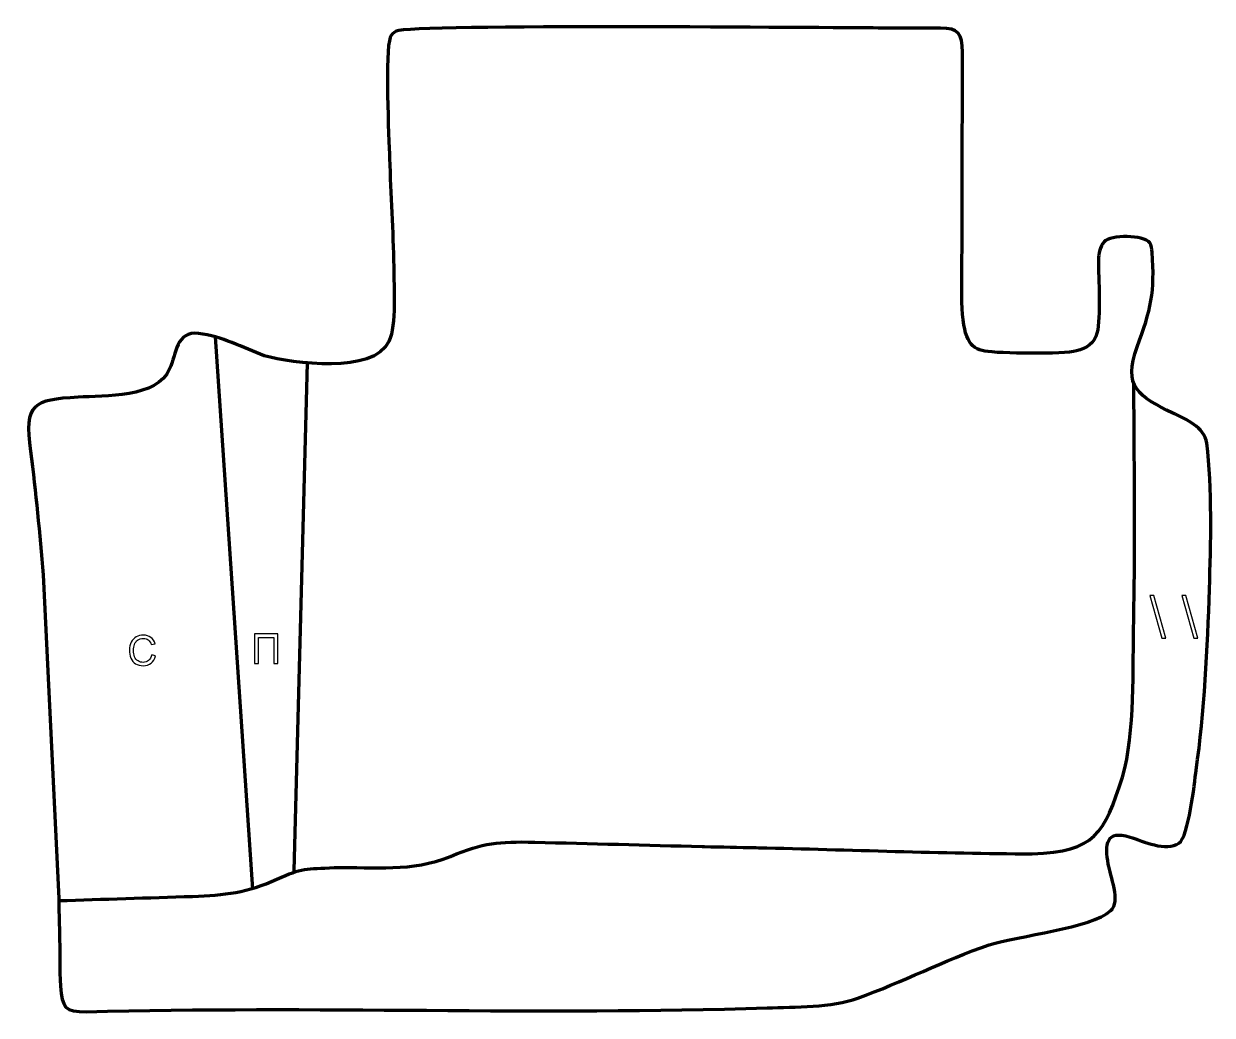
# Model space of a CAD drawing. Header units: millimetres. Extents: x -714 to 15, y 256 to 865.
import ezdxf

# ---------------------------------------------------------------- set-up
doc = ezdxf.new("R2010")
doc.units = ezdxf.units.MM
doc.header["$MEASUREMENT"] = 0
doc.layers.add('layer 2', color=7, linetype='Continuous')
doc.layers.add('layer 3', color=7, linetype='Continuous')

msp = doc.modelspace()

# ---------------------------------------------------------------- linework, layer by layer
at = {"layer": 'layer 2', "color": 142, "lineweight": 158}
for points in [[(-596.7103, 672.8245), (-596.7103, 672.8245), (-573.7274, 333.7972), (-573.7274, 333.7972)], [(-540.1451, 656.8149), (-540.1451, 656.8149), (-548.3601, 345.028), (-548.3601, 345.028)]]:
    msp.add_open_spline(points, degree=3, dxfattribs=at)
msp.add_open_spline([(-692.5969, 326.7774), (-665.2124, 327.6418), (-637.8278, 328.5026), (-610.4434, 329.3705), (-610.4434, 329.3705), (-591.0098, 330.156), (-576.554, 331.6445), (-558.7102, 339.9919), (-558.7102, 339.9919), (-543.7536, 346.9886), (-540.2633, 346.2257), (-523.6004, 347.0311), (-523.6004, 347.0311), (-498.2276, 347.6753), (-476.6912, 344.0702), (-452.3153, 353.9294), (-452.3153, 353.9294), (-431.4736, 362.3591), (-423.2787, 363.143), (-400.6124, 362.6444), (-400.6124, 362.6444), (-366.4181, 361.8921), (-332.1642, 360.7736), (-297.9472, 360.0089), (-297.9472, 360.0089), (-297.9472, 360.0089), (-296.4431, 359.9756), (-296.4431, 359.9756), (-296.4431, 359.9756), (-285.9451, 359.7448), (-275.4471, 359.5139), (-264.9491, 359.2825), (-264.9491, 359.2825), (-264.9491, 359.2825), (-263.4494, 359.2494), (-263.4494, 359.2494), (-263.4494, 359.2494), (-207.546, 357.999), (-151.2912, 355.7924), (-95.4153, 355.5167), (-95.4153, 355.5167), (-56.8438, 356.9168), (-51.2341, 367.6435), (-40.0823, 402.6507), (-40.0823, 402.6507), (-32.06, 430.4596), (-33.9199, 469.533), (-33.2264, 499.0262), (-33.2264, 499.0262), (-32.1362, 547.4392), (-32.9474, 595.8012), (-33.0839, 644.2139)], degree=3, knots=[0, 0, 0, 0, 0.07142857, 0.07142857, 0.07142857, 0.07142857, 0.14285714, 0.14285714, 0.14285714, 0.14285714, 0.21428571, 0.21428571, 0.21428571, 0.21428571, 0.28571429, 0.28571429, 0.28571429, 0.28571429, 0.35714286, 0.35714286, 0.35714286, 0.35714286, 0.42857143, 0.42857143, 0.42857143, 0.42857143, 0.5, 0.5, 0.5, 0.5, 0.57142857, 0.57142857, 0.57142857, 0.57142857, 0.64285714, 0.64285714, 0.64285714, 0.64285714, 0.71428571, 0.71428571, 0.71428571, 0.71428571, 0.78571429, 0.78571429, 0.78571429, 0.78571429, 0.85714286, 0.85714286, 0.85714286, 0.85714286, 1, 1, 1, 1], dxfattribs=at)
at = {"layer": 'layer 2', "color": 142}
for points, knots in [([(-15.9958, 487.9463), (-15.9958, 487.9463), (-23.2983, 514.0518), (-23.2983, 514.0518), (-23.2983, 514.0518), (-23.2983, 514.0518), (-20.8171, 514.0518), (-20.8171, 514.0518), (-20.8171, 514.0518), (-20.8171, 514.0518), (-13.5146, 487.9463), (-13.5146, 487.9463), (-13.5146, 487.9463), (-13.5146, 487.9463), (-15.9958, 487.9463), (-15.9958, 487.9463)], [0, 0, 0, 0, 0.2, 0.2, 0.2, 0.2, 0.4, 0.4, 0.4, 0.4, 0.6, 0.6, 0.6, 0.6, 1, 1, 1, 1]), ([(3.6068, 487.9463), (3.6068, 487.9463), (-3.6957, 514.0518), (-3.6957, 514.0518), (-3.6957, 514.0518), (-3.6957, 514.0518), (-1.2145, 514.0518), (-1.2145, 514.0518), (-1.2145, 514.0518), (-1.2145, 514.0518), (6.088, 487.9463), (6.088, 487.9463), (6.088, 487.9463), (6.088, 487.9463), (3.6068, 487.9463), (3.6068, 487.9463)], [0, 0, 0, 0, 0.2, 0.2, 0.2, 0.2, 0.4, 0.4, 0.4, 0.4, 0.6, 0.6, 0.6, 0.6, 1, 1, 1, 1]), ([(-635.5851, 477.6328), (-635.5851, 477.6328), (-633.1721, 477.0232), (-633.1721, 477.0232), (-633.1721, 477.0232), (-633.6759, 475.0463), (-634.5818, 473.5434), (-635.8899, 472.5063), (-635.8899, 472.5063), (-637.198, 471.4691), (-638.7982, 470.9484), (-640.6905, 470.9484), (-640.6905, 470.9484), (-642.6463, 470.9484), (-644.238, 471.3463), (-645.4657, 472.1464), (-645.4657, 472.1464), (-646.6934, 472.9423), (-647.6247, 474.098), (-648.2639, 475.6093), (-648.2639, 475.6093), (-648.9032, 477.1248), (-649.2249, 478.7462), (-649.2249, 480.4819), (-649.2249, 480.4819), (-649.2249, 482.3742), (-648.8651, 484.0252), (-648.1412, 485.4349), (-648.1412, 485.4349), (-647.4173, 486.8446), (-646.3886, 487.9156), (-645.0551, 488.648), (-645.0551, 488.648), (-643.7216, 489.3803), (-642.2526, 489.7444), (-640.6524, 489.7444), (-640.6524, 489.7444), (-638.8321, 489.7444), (-637.3038, 489.283), (-636.0677, 488.3559), (-636.0677, 488.3559), (-634.8273, 487.4288), (-633.9637, 486.1291), (-633.4769, 484.4527), (-633.4769, 484.4527), (-633.4769, 484.4527), (-635.8391, 483.8939), (-635.8391, 483.8939), (-635.8391, 483.8939), (-636.2582, 485.2147), (-636.872, 486.1799), (-637.6721, 486.7811), (-637.6721, 486.7811), (-638.4722, 487.3864), (-639.4798, 487.687), (-640.6947, 487.687), (-640.6947, 487.687), (-642.0875, 487.687), (-643.2559, 487.3526), (-644.1915, 486.6837), (-644.1915, 486.6837), (-645.127, 486.0148), (-645.7874, 485.1131), (-646.1642, 483.9871), (-646.1642, 483.9871), (-646.5452, 482.8568), (-646.7357, 481.6926), (-646.7357, 480.4946), (-646.7357, 480.4946), (-646.7357, 478.9494), (-646.5113, 477.599), (-646.0626, 476.4475), (-646.0626, 476.4475), (-645.6139, 475.2918), (-644.9154, 474.4324), (-643.9671, 473.8609), (-643.9671, 473.8609), (-643.0188, 473.2894), (-641.9944, 473.0058), (-640.8895, 473.0058), (-640.8895, 473.0058), (-639.5433, 473.0058), (-638.4087, 473.3953), (-637.4774, 474.17), (-637.4774, 474.17), (-636.5461, 474.9489), (-635.9153, 476.1004), (-635.5851, 477.6328)], [0, 0, 0, 0, 0.04347826, 0.04347826, 0.04347826, 0.04347826, 0.08695652, 0.08695652, 0.08695652, 0.08695652, 0.13043478, 0.13043478, 0.13043478, 0.13043478, 0.17391304, 0.17391304, 0.17391304, 0.17391304, 0.2173913, 0.2173913, 0.2173913, 0.2173913, 0.26086957, 0.26086957, 0.26086957, 0.26086957, 0.30434783, 0.30434783, 0.30434783, 0.30434783, 0.34782609, 0.34782609, 0.34782609, 0.34782609, 0.39130435, 0.39130435, 0.39130435, 0.39130435, 0.43478261, 0.43478261, 0.43478261, 0.43478261, 0.47826087, 0.47826087, 0.47826087, 0.47826087, 0.52173913, 0.52173913, 0.52173913, 0.52173913, 0.56521739, 0.56521739, 0.56521739, 0.56521739, 0.60869565, 0.60869565, 0.60869565, 0.60869565, 0.65217391, 0.65217391, 0.65217391, 0.65217391, 0.69565217, 0.69565217, 0.69565217, 0.69565217, 0.73913043, 0.73913043, 0.73913043, 0.73913043, 0.7826087, 0.7826087, 0.7826087, 0.7826087, 0.82608696, 0.82608696, 0.82608696, 0.82608696, 0.86956522, 0.86956522, 0.86956522, 0.86956522, 0.91304348, 0.91304348, 0.91304348, 0.91304348, 1, 1, 1, 1]), ([(-572.5594, 490.5135), (-572.5594, 490.5135), (-558.2846, 490.5135), (-558.2846, 490.5135), (-558.2846, 490.5135), (-558.2846, 490.5135), (-558.2846, 472.3271), (-558.2846, 472.3271), (-558.2846, 472.3271), (-558.2846, 472.3271), (-560.6976, 472.3271), (-560.6976, 472.3271), (-560.6976, 472.3271), (-560.6976, 472.3271), (-560.6976, 488.3799), (-560.6976, 488.3799), (-560.6976, 488.3799), (-560.6976, 488.3799), (-570.1464, 488.3799), (-570.1464, 488.3799), (-570.1464, 488.3799), (-570.1464, 488.3799), (-570.1464, 472.3271), (-570.1464, 472.3271), (-570.1464, 472.3271), (-570.1464, 472.3271), (-572.5594, 472.3271), (-572.5594, 472.3271), (-572.5594, 472.3271), (-572.5594, 472.3271), (-572.5594, 490.5135), (-572.5594, 490.5135)], [0, 0, 0, 0, 0.11111111, 0.11111111, 0.11111111, 0.11111111, 0.22222222, 0.22222222, 0.22222222, 0.22222222, 0.33333333, 0.33333333, 0.33333333, 0.33333333, 0.44444444, 0.44444444, 0.44444444, 0.44444444, 0.55555556, 0.55555556, 0.55555556, 0.55555556, 0.66666667, 0.66666667, 0.66666667, 0.66666667, 0.77777778, 0.77777778, 0.77777778, 0.77777778, 1, 1, 1, 1])]:
    msp.add_open_spline(points, degree=3, knots=knots, dxfattribs=at)
at = {"layer": 'layer 3', "color": 242, "lineweight": 158}
msp.add_open_spline([(-151.727, 862.3194), (-140.5488, 862.2382), (-138.5241, 858.9775), (-138.2787, 847.5174), (-138.2787, 847.5174), (-137.9173, 830.6358), (-138.34, 812.7591), (-138.375, 795.7657), (-138.375, 795.7657), (-138.4438, 762.3933), (-138.5126, 729.021), (-138.5814, 695.6487), (-138.5814, 695.6487), (-138.5814, 695.6487), (-138.5845, 694.1544), (-138.5845, 694.1544), (-138.5845, 694.1544), (-137.7111, 671.8288), (-134.1412, 665.7129), (-124.5032, 664.0366), (-124.5032, 664.0366), (-115.9005, 662.5404), (-76.1963, 662.0472), (-68.2766, 664.1561), (-68.2766, 664.1561), (-62.1638, 665.7839), (-57.2438, 668.9987), (-55.7277, 675.0951), (-55.7277, 675.0951), (-53.239, 685.1019), (-54.9001, 708.4786), (-54.8175, 720.0083), (-54.8175, 720.0083), (-54.5586, 724.1049), (-54.0444, 727.9481), (-51.3675, 731.1929), (-51.3675, 731.1929), (-47.4192, 735.3913), (-27.0755, 735.6535), (-23.3234, 730.5179), (-23.3234, 730.5179), (-22.4495, 729.3218), (-22.0789, 726.5343), (-21.9225, 724.7498), (-21.9225, 724.7498), (-20.0349, 700.3215), (-22.6505, 689.3899), (-31.1133, 666.7241), (-31.1133, 666.7241), (-40.2188, 642.3366), (-29.8736, 635.9936), (-9.2926, 626.0607), (-9.2926, 626.0607), (-0.6465, 621.9468), (9.8996, 617.7416), (11.6579, 607.4582), (11.6579, 607.4582), (14.9635, 580.1617), (14.137, 545.5282), (13.2795, 517.9357), (13.2795, 517.9357), (12.1705, 482.2452), (10.1377, 442.1941), (5.1171, 406.8791), (5.1171, 406.8791), (3.9234, 398.4905), (0.6956, 366.2661), (-5.475, 362.0407), (-5.475, 362.0407), (-13.2826, 356.6943), (-27.462, 363.1803), (-35.4537, 365.7517), (-35.4537, 365.7517), (-50.4146, 370.5656), (-50.811, 361.1482), (-48.803, 349.1799), (-48.803, 349.1799), (-47.6222, 342.1421), (-40.9551, 326.1023), (-47.1423, 320.6443), (-47.1423, 320.6443), (-59.313, 309.9078), (-103.9607, 305.337), (-121.8767, 299.5666), (-121.8767, 299.5666), (-149.7274, 290.1442), (-175.3407, 276.6777), (-202.502, 266.8824), (-202.502, 266.8824), (-218.6029, 261.0758), (-240.8098, 261.4884), (-258.1157, 260.9277), (-258.1157, 260.9277), (-397.2558, 256.4201), (-536.5762, 262.244), (-675.7741, 258.6089), (-675.7741, 258.6089), (-688.7551, 258.2661), (-690.6209, 261.3948), (-691.4775, 274.2259), (-691.4775, 274.2259), (-692.1603, 284.4524), (-691.8784, 296.4968), (-692.1106, 306.9754), (-692.1106, 306.9754), (-692.2666, 314.0152), (-692.4549, 321.0571), (-692.6298, 328.0967), (-692.6298, 328.0967), (-692.6298, 328.0967), (-702.1547, 526.6666), (-702.1547, 526.6666), (-702.1547, 526.6666), (-704.43, 552.4159), (-706.421, 577.0592), (-709.9751, 602.735), (-709.9751, 602.735), (-714.0378, 632.0855), (-708.1119, 634.0043), (-680.7109, 635.8182), (-680.7109, 635.8182), (-664.6276, 636.7297), (-631.9681, 635.2285), (-624.5574, 653.0955), (-624.5574, 653.0955), (-620.7138, 662.3624), (-620.3745, 676.4927), (-606.8679, 674.8977), (-606.8679, 674.8977), (-592.5646, 673.2087), (-579.8972, 666.1311), (-566.512, 661.2545), (-566.512, 661.2545), (-548.9054, 656.4584), (-499.7589, 649.7848), (-490.0064, 669.8929), (-490.0064, 669.8929), (-485.4135, 680.4364), (-486.9913, 703.3935), (-487.1352, 715.7088), (-487.1352, 715.7088), (-487.5236, 737.6753), (-488.9427, 760.2667), (-489.689, 782.3202), (-489.689, 782.3202), (-490.1024, 794.3953), (-492.5038, 848.7299), (-489.254, 856.603), (-489.254, 856.603), (-488.5659, 858.27), (-487.2641, 859.5025), (-485.5725, 860.4081), (-485.5725, 860.4081), (-477.0089, 864.993), (-216.2351, 862.4134), (-189.9727, 862.3764), (-189.9727, 862.3764), (-177.2242, 862.3589), (-164.4756, 862.3408), (-151.727, 862.3194)], degree=3, knots=[0, 0, 0, 0, 0.02439024, 0.02439024, 0.02439024, 0.02439024, 0.04878049, 0.04878049, 0.04878049, 0.04878049, 0.07317073, 0.07317073, 0.07317073, 0.07317073, 0.09756098, 0.09756098, 0.09756098, 0.09756098, 0.12195122, 0.12195122, 0.12195122, 0.12195122, 0.14634146, 0.14634146, 0.14634146, 0.14634146, 0.17073171, 0.17073171, 0.17073171, 0.17073171, 0.19512195, 0.19512195, 0.19512195, 0.19512195, 0.2195122, 0.2195122, 0.2195122, 0.2195122, 0.24390244, 0.24390244, 0.24390244, 0.24390244, 0.26829268, 0.26829268, 0.26829268, 0.26829268, 0.29268293, 0.29268293, 0.29268293, 0.29268293, 0.31707317, 0.31707317, 0.31707317, 0.31707317, 0.34146341, 0.34146341, 0.34146341, 0.34146341, 0.36585366, 0.36585366, 0.36585366, 0.36585366, 0.3902439, 0.3902439, 0.3902439, 0.3902439, 0.41463415, 0.41463415, 0.41463415, 0.41463415, 0.43902439, 0.43902439, 0.43902439, 0.43902439, 0.46341463, 0.46341463, 0.46341463, 0.46341463, 0.48780488, 0.48780488, 0.48780488, 0.48780488, 0.51219512, 0.51219512, 0.51219512, 0.51219512, 0.53658537, 0.53658537, 0.53658537, 0.53658537, 0.56097561, 0.56097561, 0.56097561, 0.56097561, 0.58536585, 0.58536585, 0.58536585, 0.58536585, 0.6097561, 0.6097561, 0.6097561, 0.6097561, 0.63414634, 0.63414634, 0.63414634, 0.63414634, 0.65853659, 0.65853659, 0.65853659, 0.65853659, 0.68292683, 0.68292683, 0.68292683, 0.68292683, 0.70731707, 0.70731707, 0.70731707, 0.70731707, 0.73170732, 0.73170732, 0.73170732, 0.73170732, 0.75609756, 0.75609756, 0.75609756, 0.75609756, 0.7804878, 0.7804878, 0.7804878, 0.7804878, 0.80487805, 0.80487805, 0.80487805, 0.80487805, 0.82926829, 0.82926829, 0.82926829, 0.82926829, 0.85365854, 0.85365854, 0.85365854, 0.85365854, 0.87804878, 0.87804878, 0.87804878, 0.87804878, 0.90243902, 0.90243902, 0.90243902, 0.90243902, 0.92682927, 0.92682927, 0.92682927, 0.92682927, 0.95121951, 0.95121951, 0.95121951, 0.95121951, 1, 1, 1, 1], dxfattribs=at)

doc.saveas('drawing.dxf')
